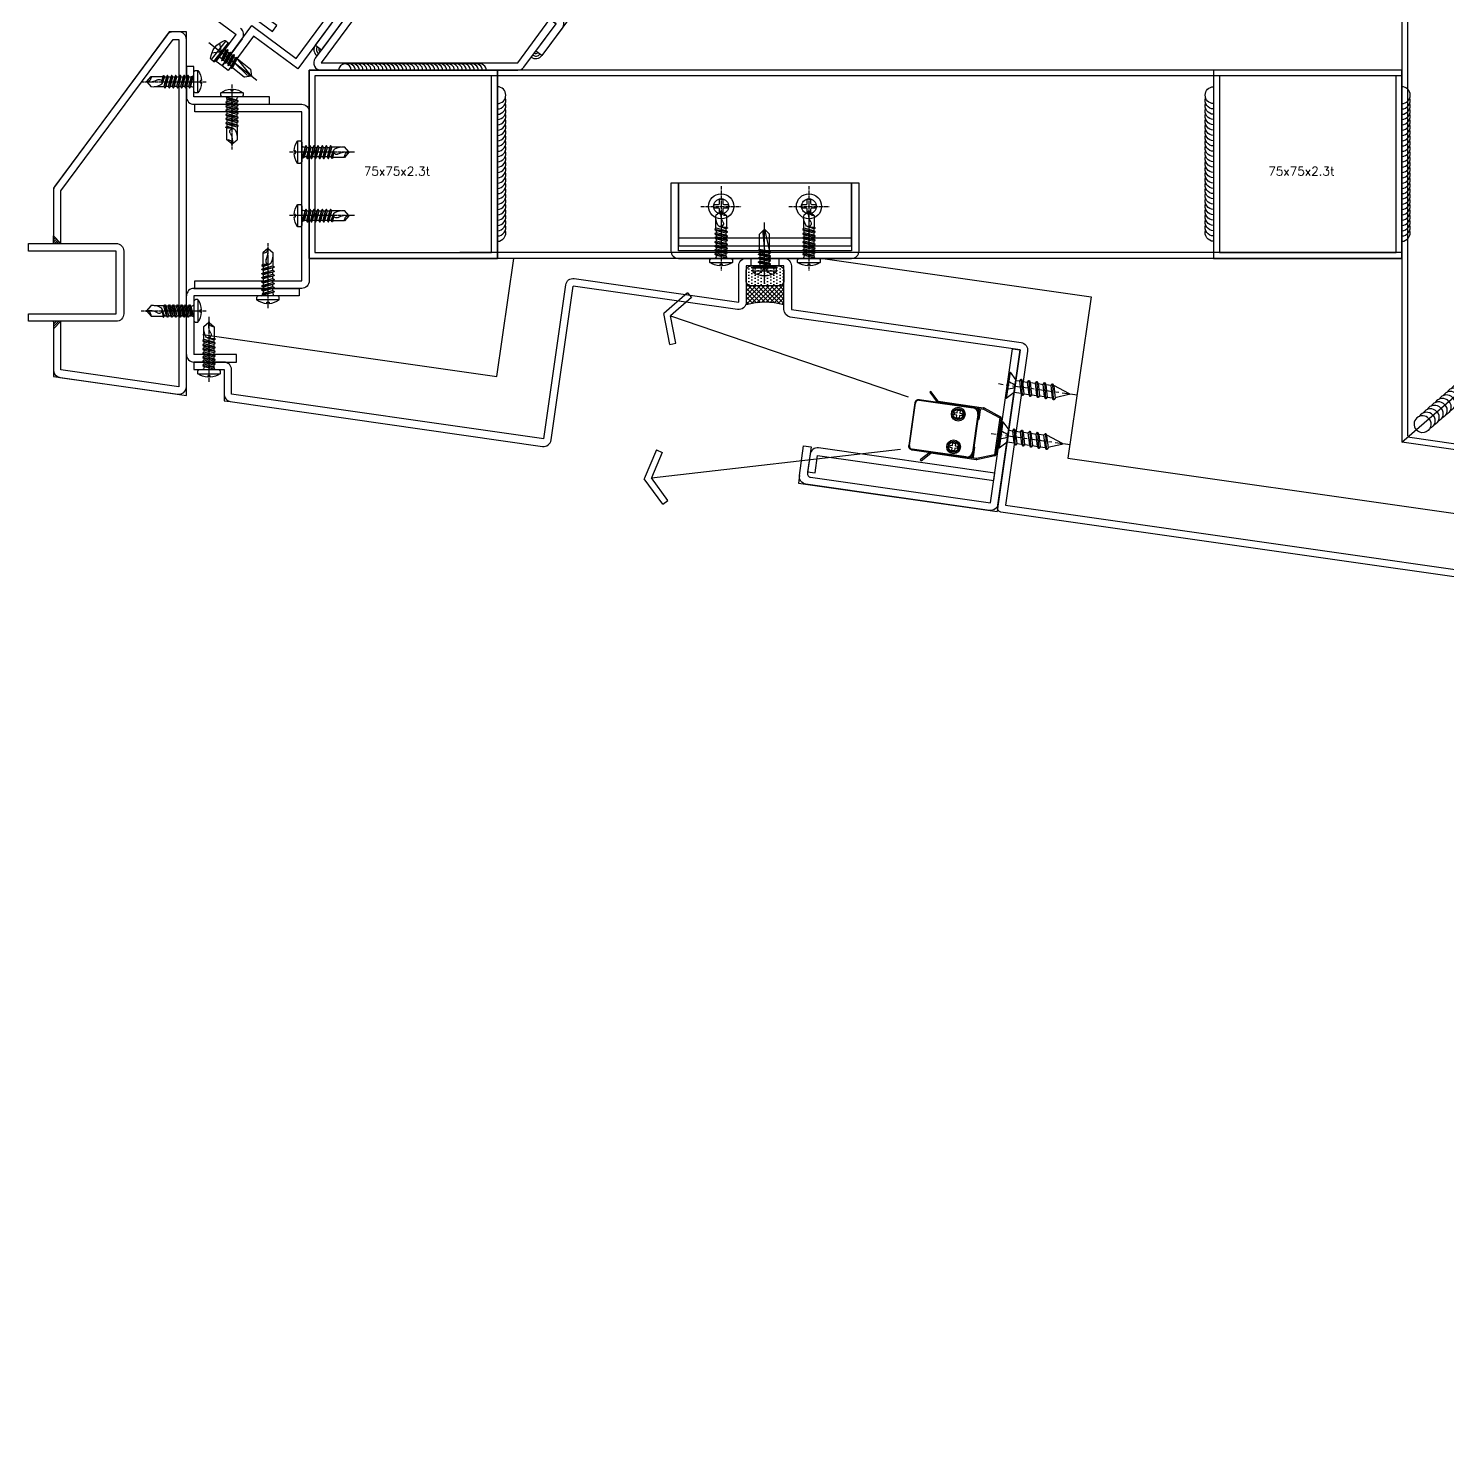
# Model space of a CAD drawing. Extents: x -3378 to 102197, y -3799 to 48702.
# Drawn here: x 55391 to 55957, y 32214 to 32779 of the extents above; entities that cross this region are included whole.
import ezdxf

# ---------------------------------------------------------------- set-up
doc = ezdxf.new("R2010")
doc.units = 0
doc.linetypes.add('CENTER', pattern=[2, 1.25, -0.25, 0.25, -0.25])
doc.linetypes.add('HIDDEN', pattern=[0.375, 0.25, -0.125])
for name, color, linetype in [('24WELD', 55, 'Continuous'), ('ARR', 6, 'Continuous'), ('BCM-draft', 252, 'Continuous'), ('BCM-EXT', 2, 'Continuous'), ('BCM-SIL', 8, 'Continuous'), ('CENTER', 4, 'CENTER'), ('CL', 14, 'CENTER'), ('GM_SECT_15', 15, 'Continuous'), ('LAYER3', 165, 'Continuous'), ('螺絲 固定五金 FASTENERS', 124, 'Continuous'), ('螺絲、螺栓', 4, 'Continuous'), ('視覺模型鋁擠型暫替', 4, 'Continuous'), ('視覺模型鋁擠型暫替-RefEdit0', 4, 'Continuous'), ('金屬面材 METAL PANEL', 2, 'Continuous'), ('鐵件 STEEL', 20, 'Continuous'), ('隱藏線 HIDDEN', 8, 'HIDDEN')]:
    doc.layers.add(name, color=color, linetype=linetype)
doc.layers.add('不顯示', color=254, linetype='Continuous', plot=False)
doc.styles.add('DIM', font='simplex.shx', dxfattribs={"bigfont": 'chineset.shx'})
pattern_1 = [(45, (-80779.971, -992207.95374), (-0.44194173824, 0.44194173824), [])]

# ---------------------------------------------------------------- blocks, each defined once
blk = doc.blocks.new('A$C19CB1797')
at = {"layer": 'BCM-SIL'}
for p, q in [((8.28, 24.29, 0), (8.28, 0, 0)), ((3.53, 19.39, 0), (13.03, 19.39, 0)), ((3.53, 18.16, 0), (13.03, 18.16, 0)), ((6.49, 17.06, 0), (5.88, 16.71, 0)), ((6.49, 17.06, 0), (10.07, 16.26, 0)), ((10.07, 17.06, 0), (10.07, 16.26, 0)), ((10.07, 17.06, 0), (10.07, 16.26, 0)), ((5.88, 16.71, 0), (10.68, 15.91, 0)), ((5.88, 16.71, 0), (5.88, 16.51, 0)), ((5.88, 16.51, 0), (10.68, 15.72, 0)), ((5.88, 16.51, 0), (6.49, 16.16, 0)), ((6.49, 15.47, 0), (5.88, 15.12, 0)), ((5.88, 15.12, 0), (10.68, 14.32, 0)), ((5.88, 15.12, 0), (5.88, 14.92, 0)), ((5.88, 14.92, 0), (10.68, 14.13, 0)), ((5.88, 14.92, 0), (6.49, 14.57, 0)), ((6.49, 13.88, 0), (5.88, 13.53, 0)), ((5.88, 13.53, 0), (10.68, 12.74, 0)), ((5.88, 13.53, 0), (5.88, 13.33, 0)), ((5.88, 13.33, 0), (10.68, 12.54, 0)), ((5.88, 13.33, 0), (6.49, 12.98, 0)), ((6.49, 12.3, 0), (5.88, 11.94, 0)), ((5.88, 11.94, 0), (10.68, 11.15, 0)), ((5.88, 11.94, 0), (5.88, 11.75, 0)), ((5.88, 11.75, 0), (10.68, 10.95, 0)), ((5.88, 11.75, 0), (6.28, 11.52, 0)), ((8.28, 2.66, 0), (6.28, 11.52, 0)), ((6.28, 11.52, 0), (6.28, 4.66, 0)), ((6.28, 11.52, 0), (10.28, 10.72, 0)), ((6.49, 16.16, 0), (10.07, 15.36, 0)), ((6.49, 16.16, 0), (6.49, 15.47, 0)), ((6.49, 15.47, 0), (10.07, 14.68, 0)), ((6.49, 14.57, 0), (10.07, 13.78, 0)), ((6.49, 14.57, 0), (6.49, 13.88, 0)), ((6.49, 13.88, 0), (10.07, 13.09, 0)), ((6.49, 12.98, 0), (10.07, 12.19, 0)), ((6.49, 12.98, 0), (6.49, 12.3, 0)), ((6.49, 12.3, 0), (10.07, 11.5, 0)), ((10.07, 16.26, 0), (10.68, 15.91, 0)), ((10.68, 15.72, 0), (10.07, 15.36, 0)), ((10.07, 15.36, 0), (10.07, 14.68, 0)), ((10.07, 14.68, 0), (10.68, 14.32, 0)), ((10.68, 14.13, 0), (10.07, 13.78, 0)), ((10.07, 13.78, 0), (10.07, 13.09, 0)), ((10.07, 13.09, 0), (10.68, 12.74, 0)), ((10.68, 12.54, 0), (10.07, 12.19, 0)), ((10.07, 12.19, 0), (10.07, 11.5, 0)), ((10.07, 11.5, 0), (10.68, 11.15, 0)), ((10.68, 15.91, 0), (10.68, 15.72, 0)), ((10.68, 14.32, 0), (10.68, 14.13, 0)), ((10.68, 12.74, 0), (10.68, 12.54, 0)), ((9.03, 4.16, 0), (8.28, 11.12, 0)), ((10.68, 10.95, 0), (10.28, 10.72, 0)), ((10.28, 10.72, 0), (10.28, 4.66, 0)), ((10.68, 11.15, 0), (10.68, 10.95, 0)), ((6.28, 4.66, 0), (8.28, 2.66, 0)), ((8.28, 2.66, 0), (10.28, 4.66, 0)), ((8.28, 2.66, 0), (9.03, 4.16, 0))]:
    blk.add_line(p, q, dxfattribs=at)
at = {"layer": 'BCM-SIL', "elevation": 0}
blk.add_lwpolyline([(12.8, 19.81, 0.297439), (3.75, 19.81, 0.253368), (3.53, 19.39), (3.53, 18.16, 0.414214), (4.03, 17.66), (12.53, 17.66, 0.414214), (13.03, 18.16), (13.03, 19.39, 0.253368)], format="xyb", close=True, dxfattribs=at)
at = {"layer": 'BCM-SIL', "ltscale": 0.1, "elevation": 0}
blk.add_lwpolyline([(5.78, 20.77), (7.8, 18.64, 0.205918), (8.28, 18.43, 0.205918), (8.75, 18.64), (10.78, 20.77)], format="xyb", dxfattribs=at)
at = {"layer": 'BCM-SIL'}
for centre, start, end in [((5.89, 17.06, 0), 0, 90), ((10.67, 17.06, 0), 90, 180)]:
    blk.add_arc(centre, 0.6, start, end, dxfattribs=at)
blk = doc.blocks.new('75x75x2.3t')
at = {"layer": 'GM_SECT_15'}
for points in [[(0, -75), (75, -75), (75, 0), (0, 0)], [(2.3, -72.7), (72.7, -72.7), (72.7, -2.3), (2.3, -2.3)]]:
    blk.add_lwpolyline(points, close=True, dxfattribs=at)
at = {"layer": '不顯示', "linetype": 'Continuous', "insert": (21.79, -38.48), "char_height": 3.5, "attachment_point": 1, "style": 'DIM'}
blk.add_mtext_dynamic_manual_height_columns('75x75x2.3t', width=3.4858, gutter_width=17.5, heights=[0], dxfattribs=at)
blk = doc.blocks.new('*u927')
at = {"layer": 'CENTER', "color": 0, "ltscale": 5}
blk.add_line((28.28, 0), (-3.62, 0), dxfattribs=at)
at = {"layer": '螺絲、螺栓', "color": 0, "linetype": 'ByBlock', "ltscale": 0.2}
for p, q in [((0.3, 5.3), (0.3, -5.3)), ((3.1, 2.5), (3.1, -2.5)), ((3.1, 2.39), (4.64, 2.39)), ((5.08, 3.15), (6.34, -3.15)), ((5.7, 2.39), (7.79, 2.39)), ((8.23, 3.15), (9.49, -3.15)), ((8.85, 2.39), (10.94, 2.39)), ((11.38, 3.15), (12.64, -3.15)), ((12, 2.39), (14.09, 2.39)), ((14.53, 3.15), (15.79, -3.15)), ((17.24, 2.39), (15.15, 2.39)), ((17.68, 3.15), (18.94, -3.15)), ((18.17, 2.61), (24.84, 0.24)), ((3.1, -2.39), (5.9, -2.39)), ((6.96, -2.39), (9.05, -2.39)), ((10.11, -2.39), (12.2, -2.39)), ((13.26, -2.39), (15.35, -2.39)), ((16.41, -2.39), (18.5, -2.39)), ((24.84, -0.23), (19.52, -2.25))]:
    blk.add_line(p, q, dxfattribs=at)
blk.add_lwpolyline([(3.1, -2.5), (0.3, -5.3), (0, -5.3), (0, 5.3), (0.3, 5.3), (3.1, 2.5)], dxfattribs=at)
blk.add_lwpolyline([(0, 1.61, -0.048054), (2.67, 0.68, -0.292428), (3.1, 0, -0.292428), (2.67, -0.68, -0.048054), (0, -1.61, -0.048054)], format="xyb", dxfattribs=at)
for points in [[(6.34, -3.15), (5.9, -2.39), (4.64, 2.39), (5.08, 3.15), (5.27, 3.15), (5.7, 2.39), (6.96, -2.39), (6.53, -3.15)], [(9.49, -3.15), (9.05, -2.39), (7.79, 2.39), (8.23, 3.15), (8.42, 3.15), (8.85, 2.39), (10.11, -2.39), (9.68, -3.15)], [(12.64, -3.15), (12.2, -2.39), (10.94, 2.39), (11.38, 3.15), (11.57, 3.15), (12, 2.39), (13.26, -2.39), (12.83, -3.15)], [(15.79, -3.15), (15.35, -2.39), (14.09, 2.39), (14.53, 3.15), (14.72, 3.15), (15.15, 2.39), (16.41, -2.39), (15.98, -3.15)], [(18.94, -3.15), (18.5, -2.39), (17.24, 2.39), (17.68, 3.15), (17.87, 3.15), (18.3, 2.39), (19.56, -2.39), (19.13, -3.15)]]:
    blk.add_lwpolyline(points, close=True, dxfattribs=at)
blk.add_arc((24.75, 0), 0.252, 292.1627, 69.4623, dxfattribs=at)
blk = doc.blocks.new('*U929')
blk.add_blockref('*u927', (0, 0))
blk = doc.blocks.new('燈座')
for p, q in [((-78.77, 14.27), (-79.2, 11.3)), ((-79.16, 11.3), (0, 0)), ((0.42, 2.97, 0), (0, 0))]:
    blk.add_line(p, q)
at = {"layer": '金屬面材 METAL PANEL', "linetype": 'Continuous'}
for points in [[(9.18, 64.35), (0.42, 2.97, -0.414214), (-2.97, 0.42), (-76.23, 10.88, -0.414214), (-78.77, 14.27), (-77.08, 26.15), (-74.11, 25.73), (-75.59, 15.33, 0.414214), (-74.32, 13.64), (-2.55, 3.39), (6.21, 64.77)], [(-72.55, 15.4), (-71.56, 22.33), (-1.27, 12.3), (-0.85, 15.27), (-71.14, 25.3, 0.414214), (-74.53, 22.76), (-75.52, 15.83)]]:
    blk.add_lwpolyline(points, format="xyb", close=True, dxfattribs=at)
at = {"layer": '螺絲 固定五金 FASTENERS', "rotation": 351.8790730473864}
for p in [(4.14, 50.28, 0), (1.32, 30.48, 0)]:
    blk.add_blockref('*U929', p, dxfattribs=at)
blk = doc.blocks.new('*U35')
blk.add_lwpolyline([(1.22, 0.68), (2.48, 0.68, -0.398336), (3.02, 0.16, -0.027263), (3.02, -0.16, -0.398336), (2.48, -0.68), (1.22, -0.68, 0.414214), (0.68, -1.22), (0.68, -2.48, -0.398336), (0.16, -3.02, -0.027263), (-0.16, -3.02, -0.398336), (-0.68, -2.48), (-0.68, -1.22, 0.414214), (-1.22, -0.68), (-2.48, -0.68, -0.398336), (-3.02, -0.16, -0.027263), (-3.02, 0.16, -0.398336), (-2.48, 0.68), (-1.22, 0.68, 0.414214), (-0.68, 1.22), (-0.68, 2.48, -0.398336), (-0.16, 3.02, -0.027263), (0.16, 3.02, -0.398336), (0.68, 2.48), (0.68, 1.22, 0.414214)], format="xyb", close=True)
blk.add_circle((0, 0), 5)
at = {"layer": 'CL'}
for p, q in [((0, 8.04), (0, -8.04)), ((-8.04, 0), (8.04, 0))]:
    blk.add_line(p, q, dxfattribs=at)
blk = doc.blocks.new('圓孔6mm')
at = {"layer": '視覺模型鋁擠型暫替', "color": 6, "linetype": 'Continuous'}
blk.add_circle((0, 0), 3, dxfattribs=at)
at = {"layer": 'BCM-draft'}
blk.add_blockref('*U35', (0, 0), dxfattribs=at)
blk = doc.blocks.new('A$C20AE7E0D')
at = {"layer": 'ARR', "color": 0, "linetype": 'CENTER', "ltscale": 0.87}
blk.add_line((21, 0), (-5.1, 0), dxfattribs=at)
at = {"layer": 'ARR', "color": 0, "linetype": 'ByBlock', "ltscale": 0.3}
for p, q in [((-1.61, -4.5), (-1.61, 4.5)), ((0.5, 2.24), (1.14, 1.9)), ((0.72, 2.13), (1.65, -2.5)), ((1.89, 1.9), (1.14, 1.9)), ((2.24, 2.5), (3.24, -2.5)), ((3.48, 1.9), (2.73, 1.9)), ((3.83, 2.5), (4.83, -2.5)), ((5.07, 1.9), (4.32, 1.9)), ((5.42, 2.5), (6.42, -2.5)), ((6.81, 1.9), (5.91, 1.9)), ((7.16, 2.5), (8.16, -2.5)), ((8.4, 1.9), (7.65, 1.9)), ((8.75, 2.5), (9.75, -2.5)), ((10.14, 1.9), (9.24, 1.9)), ((10.49, 2.5), (11.49, -2.5)), ((11.73, 1.9), (10.98, 1.9)), ((12.08, 2.5), (12.7, -0.6)), ((17.12, 2.1), (12.46, 2.1)), ((18.83, 0.06), (17.12, 2.1)), ((18.83, 0.06), (18.95, 0.06)), ((19, -0.01), (19, 0.01)), ((2.14, -1.9), (2.89, -1.9)), ((3.73, -1.9), (4.48, -1.9)), ((5.32, -1.9), (6.07, -1.9)), ((6.91, -1.9), (7.81, -1.9)), ((8.65, -1.9), (9.4, -1.9)), ((10.24, -1.9), (11.14, -1.9)), ((11.87, -2.1), (15.91, -2.1)), ((18.83, -0.06), (17.12, -2.1)), ((18.83, -0.06), (18.95, -0.06))]:
    blk.add_line(p, q, dxfattribs=at)
blk.add_lwpolyline([(-2.98, -0.5, 0.134476), (-1.61, -4.5), (-0.58, -4.5, 0.198912), (-0.44, -4.44), (-0.06, -4.06, 0.198912), (0, -3.92), (0, 3.92, 0.198912), (-0.06, 4.06), (-0.44, 4.44, 0.198912), (-0.58, 4.5), (-1.61, 4.5, 0.134562), (-2.98, 0.5), (-2.48, 0.5), (-2.48, -0.5), (-2.98, -0.5)], format="xyb", dxfattribs=at)
blk.add_lwpolyline([(1.14, 1.9), (2.14, -1.9), (1.8, -2.5), (1.65, -2.5), (1.3, -1.9), (0.3, 1.9), (0.5, 2.24)], dxfattribs=at)
for points in [[(3.24, -2.5), (2.89, -1.9), (1.89, 1.9), (2.24, 2.5), (2.39, 2.5), (2.73, 1.9), (3.73, -1.9), (3.39, -2.5)], [(4.83, -2.5), (4.48, -1.9), (3.48, 1.9), (3.83, 2.5), (3.98, 2.5), (4.32, 1.9), (5.32, -1.9), (4.98, -2.5)], [(6.42, -2.5), (6.07, -1.9), (5.07, 1.9), (5.42, 2.5), (5.57, 2.5), (5.91, 1.9), (6.91, -1.9), (6.57, -2.5)], [(8.16, -2.5), (7.81, -1.9), (6.81, 1.9), (7.16, 2.5), (7.31, 2.5), (7.65, 1.9), (8.65, -1.9), (8.31, -2.5)], [(9.75, -2.5), (9.4, -1.9), (8.4, 1.9), (8.75, 2.5), (8.9, 2.5), (9.24, 1.9), (10.24, -1.9), (9.9, -2.5)], [(11.49, -2.5), (11.14, -1.9), (10.14, 1.9), (10.49, 2.5), (10.64, 2.5), (10.98, 1.9), (11.98, -1.9), (11.64, -2.5)], [(12.08, 2.5), (11.73, 1.9), (12.7, -0.6), (12.46, 2.1), (12.23, 2.5)]]:
    blk.add_lwpolyline(points, close=True, dxfattribs=at)
for centre, radius, start, end in [((0.67, 3.07), 0.874, 220.3388, 257.7802), ((13.86, -0.29), 1.2, 56.152, 236.152), ((17.85, 6.88), 7.01, 241.6458, 278.008), ((18.9, 1.75), 1.82, 168.8617, 267.6865), ((18.95, 0.01), 0.05, 0, 90), ((1.17, -3.34), 1.44, 84.7312, 144.22), ((16.52, 4.88), 7.01, 241.6458, 274.9541), ((18.95, -0.01), 0.05, 270, 0)]:
    blk.add_arc(centre, radius, start, end, dxfattribs=at)
blk = doc.blocks.new('*U77')
at = {"color": 0, "linetype": 'ByBlock'}
blk.add_blockref('A$C20AE7E0D', (0, 0), dxfattribs=at)
blk = doc.blocks.new('4t托架')
at = {"layer": '視覺模型鋁擠型暫替', "color": 6, "linetype": 'Continuous'}
blk.add_line((-0.7, -22), (-69.7, -22), dxfattribs=at)
at = {"layer": '視覺模型鋁擠型暫替', "color": 6, "linetype": 'Continuous', "elevation": 0}
blk.add_lwpolyline([(-69.7, -25), (-0.7, -25), (-0.7, 0), (-69.7, 0)], close=True, dxfattribs=at)
at = {"layer": '金屬面材 METAL PANEL', "linetype": 'Continuous', "elevation": 0}
blk.add_lwpolyline([(-69.7, 0), (-72.7, 0), (-72.7, -27, 0.414214), (-69.7, -30), (-0.7, -30, 0.414214), (2.3, -27), (2.3, 0), (-0.7, 0), (-0.7, -27), (-69.7, -27)], format="xyb", close=True, dxfattribs=at)
at = {"layer": '螺絲 固定五金 FASTENERS', "xscale": -1, "rotation": 270}
for p in [(-52.7, -30), (-17.7, -30)]:
    blk.add_blockref('*U77', p, dxfattribs=at)
at = {"layer": '視覺模型鋁擠型暫替', "linetype": 'Continuous'}
for p in [(-52.7, -9.26), (-17.7, -9.26)]:
    blk.add_blockref('圓孔6mm', p, dxfattribs=at)
blk = doc.blocks.new('雨遮外緣鋁擠型')
at = {"layer": '視覺模型鋁擠型暫替', "linetype": 'Continuous'}
h = blk.add_hatch(dxfattribs=at)
h.set_pattern_fill('ANSI31', color=1, scale=5)
h.set_pattern_definition(pattern_1)
h.paths.add_polyline_path([(0, 53), (3, 53), (0, 56)])
h = blk.add_hatch(dxfattribs=at)
h.set_pattern_fill('ANSI31', color=1, scale=5)
h.set_pattern_definition(pattern_1)
h.paths.add_polyline_path([(0, 19), (3, 22), (0, 22)])
at = {"layer": '視覺模型鋁擠型暫替', "color": 1, "linetype": 'Continuous'}
for points in [[(3, 53), (0, 53), (0, 56), (3, 53)], [(3, 22), (0, 22), (0, 19), (3, 22)]]:
    blk.add_lwpolyline(points, dxfattribs=at)
at = {"layer": '金屬面材 METAL PANEL'}
for points in [[(3, 2.62), (3, 22), (0, 19), (0, 19), (0, 19), (0, 2.62, 0.373287), (2.58, -0.35), (49.58, -7.05, 0.456368), (53, -4.09), (53, 134.36, 0.414214), (50, 137.36), (47.7, 137.36, 0.23764), (45.29, 136.15), (0.59, 75.8, 0.160751), (0, 74.01), (0, 56), (0, 56), (0, 56), (3, 53), (3, 74.01), (47.7, 134.36), (50, 134.36), (50, -4.1)], [(-10, 53), (25, 53, -0.414214), (28, 50), (28, 25, -0.414214), (25, 22), (-10, 22), (-10, 25), (25, 25), (25, 50), (-10, 50)]]:
    blk.add_lwpolyline(points, format="xyb", close=True, dxfattribs=at)
at = {"layer": '隱藏線 HIDDEN', "linetype": 'Continuous'}
blk.add_lwpolyline([(0, 22), (0, 0.02), (53, -7.56), (53, 137.36), (46.19, 137.36), (0, 75), (0, 53)], dxfattribs=at)
blk = doc.blocks.new('梯形固定件')
at = {"layer": '視覺模型鋁擠型暫替', "linetype": 'Continuous'}
for p, q in [((44.13, 59.58), (46.54, 57.8)), ((3.64, 9.96), (6.05, 8.17))]:
    blk.add_line(p, q, dxfattribs=at)
at = {"layer": '視覺模型鋁擠型暫替', "color": 7, "linetype": 'Continuous'}
for centre, radius, start, end in [((6.05, 8.17), 3, 143.4284, 233.473), ((6.05, 8.17), 2, 143.4284, 233.4731), ((6.05, 8.17), 1, 143.4284, 233.4735), ((91.52, 7.63), 3, 233.4654, 323.51), ((91.52, 7.63), 2, 233.4653, 323.51), ((91.52, 7.63), 1, 233.465, 323.51)]:
    blk.add_arc(centre, radius, start, end, dxfattribs=at)
at = {"layer": '視覺模型鋁擠型暫替', "linetype": 'Continuous'}
for radius, start in [(1, 53.472), (3, 53.4725)]:
    blk.add_arc((6.05, 8.17), radius, start, 53.4729, dxfattribs=at)
at = {"layer": '金屬面材 METAL PANEL', "linetype": 'Continuous'}
for points in [[(3.64, 9.96), (41.72, 61.37, -0.414214), (45.92, 61.99), (101.36, 20.92, -0.414231), (101.99, 16.72), (93.93, 5.85), (91.52, 7.63), (99.58, 18.51), (44.13, 59.58), (6.05, 8.18)], [(44.13, 59.58), (3.54, 4.79, 0.61597), (5.96, 0), (84.35, 0, 0.237647), (86.76, 1.21), (99.58, 18.51)]]:
    blk.add_lwpolyline(points, format="xyb", dxfattribs=at)
blk.add_lwpolyline([(46.54, 57.79), (5.96, 3), (84.35, 3), (97.16, 20.3), (99.58, 18.51)], dxfattribs=at)
blk = doc.blocks.new('箭頭2')
at = {"layer": 'LAYER3', "ltscale": 10}
for p, q in [((-21.7, -12.5), (0, 0)), ((21.7, -12.5), (0, 0)), ((-19.2, -16.8), (0, -5.8)), ((19.2, -16.8), (0, -5.8)), ((0, -5.8), (0, -205.8)), ((-21.7, -12.5), (-19.2, -16.8)), ((21.7, -12.5), (19.2, -16.8))]:
    blk.add_line(p, q, dxfattribs=at)
blk = doc.blocks.new('L1燈具')
at = {"color": 133, "linetype": 'Continuous'}
for p, q in [((-26.94, 17.91), (-27.33, 17.61)), ((-27.33, 17.61), (-24.4, 13.7)), ((-24, 14), (-26.94, 17.91)), ((-24, 14), (-5.92, 11.42)), ((-9.83, 11.47), (-5.99, 10.93)), ((-5.76, 11.36), (0.79, 7.86)), ((-8.34, 6.76), (-7.85, 6.69)), ((-7.78, 10.68), (-8.05, 8.75)), ((-7.29, 10.61), (-7.85, 6.69)), ((-5.99, 10.93), (0.56, 7.42)), ((0.56, 7.42), (-1.54, -7.28)), ((1.05, 7.35), (-1.05, -7.35)), ((-9.97, -8.15), (-9.41, -4.23)), ((-9.9, -4.16), (-9.41, -4.23)), ((-27.26, -6.33), (-31.17, -9.26)), ((-30.87, -9.66), (-31.17, -9.26)), ((-30.87, -9.66), (-26.96, -6.72)), ((-8.88, -9.3), (-26.96, -6.72)), ((-8.81, -8.81), (-12.64, -8.27)), ((-10.46, -8.08), (-10.18, -6.15)), ((-1.54, -7.28), (-8.81, -8.81)), ((-1.44, -7.77), (-8.71, -9.3))]:
    blk.add_line(p, q, dxfattribs=at)
at = {"color": 53}
for p, q in [((-33.28, 13.37), (-35.71, -3.65)), ((-10.1, 11.58), (-31.58, 14.64)), ((-10.13, -6.29), (-7.98, 8.75)), ((-34.43, -5.35), (-12.96, -8.41))]:
    blk.add_line(p, q, dxfattribs=at)
at = {"color": 165}
for p, q in [((-35.67, -3.63), (-33.25, 13.34)), ((-35.48, -3.66), (-33.06, 13.31)), ((-33.28, 13.37), (-33.22, 13.62)), ((-33.28, 13.37), (-33.28, 13.37)), ((-33.25, 13.34), (-33.28, 13.37)), ((-33.06, 13.31), (-33.25, 13.34)), ((-33.22, 13.62), (-33.1, 13.9)), ((-33.1, 13.9), (-32.92, 14.15)), ((-31.59, 14.41), (-31.56, 14.61)), ((-31.59, 14.41), (-10.16, 11.36)), ((-31.56, 14.61), (-31.58, 14.64)), ((-31.58, 14.64), (-31.58, 14.64)), ((-31.56, 14.61), (-10.14, 11.55)), ((-10.16, 11.36), (-10.14, 11.55)), ((-10.14, 11.55), (-10.1, 11.58)), ((-10.1, 11.58), (-10.1, 11.58)), ((-17.58, 8.59), (-17.44, 9.58)), ((-16.59, 8.45), (-17.58, 8.59)), ((-17.44, 9.58), (-16.45, 9.44)), ((-16.73, 7.46), (-16.59, 8.45)), ((-15.74, 7.32), (-16.73, 7.46)), ((-16.45, 9.44), (-16.31, 10.43)), ((-16.31, 10.43), (-15.32, 10.29)), ((-15.6, 8.31), (-15.74, 7.32)), ((-14.61, 8.17), (-15.6, 8.31)), ((-15.32, 10.29), (-15.46, 9.3)), ((-15.46, 9.3), (-14.47, 9.16)), ((-14.47, 9.16), (-14.61, 8.17)), ((-8.21, 8.75), (-10.35, -6.23)), ((-8.01, 8.73), (-10.15, -6.26)), ((-10.1, -6.1), (-8.01, 8.55)), ((-8.21, 8.75), (-8.01, 8.73)), ((-8.01, 8.73), (-7.98, 8.75)), ((-7.98, 8.75), (-7.98, 8.75)), ((-35.72, -3.9), (-35.71, -3.65)), ((-35.68, -4.21), (-35.72, -3.9)), ((-35.67, -3.63), (-35.71, -3.65)), ((-35.71, -3.65), (-35.71, -3.65)), ((-35.58, -4.5), (-35.68, -4.21)), ((-35.48, -3.66), (-35.67, -3.63)), ((-34.4, -5.32), (-34.43, -5.35)), ((-34.43, -5.35), (-34.43, -5.35)), ((-34.37, -5.13), (-34.4, -5.32)), ((-12.98, -8.38), (-34.4, -5.32)), ((-12.95, -8.18), (-34.37, -5.13)), ((-19.44, -4.45), (-19.3, -3.46)), ((-18.45, -4.59), (-19.44, -4.45)), ((-19.3, -3.46), (-18.31, -3.6)), ((-18.59, -5.58), (-18.45, -4.59)), ((-17.6, -5.72), (-18.59, -5.58)), ((-18.31, -3.6), (-18.17, -2.61)), ((-18.17, -2.61), (-17.18, -2.75)), ((-17.46, -4.73), (-17.6, -5.72)), ((-16.47, -4.87), (-17.46, -4.73)), ((-17.18, -2.75), (-17.32, -3.74)), ((-17.32, -3.74), (-16.33, -3.88)), ((-16.33, -3.88), (-16.47, -4.87)), ((-12.95, -8.18), (-12.98, -8.38)), ((-12.98, -8.38), (-12.96, -8.41)), ((-12.96, -8.41), (-12.96, -8.41)), ((-10.35, -6.23), (-10.15, -6.26)), ((-10.15, -6.26), (-10.13, -6.29)), ((-10.13, -6.29), (-10.13, -6.29))]:
    blk.add_line(p, q, dxfattribs=at)
at = {"color": 165, "linetype": 'Continuous'}
for p, q in [((-24, 14), (-24.4, 13.7)), ((-24, 14), (-24.25, 13.57)), ((-24, 14), (-24.07, 13.54)), ((-5.92, 11.42), (-5.99, 10.93)), ((-5.76, 11.36), (-5.99, 10.93)), ((-8.29, 8.76), (-8.09, 8.73)), ((-8.09, 8.73), (-8.06, 8.75)), ((-8.06, 8.72), (-7.57, 8.65)), ((-7.73, 11.17), (-7.88, 11.06)), ((-7.29, 10.61), (-7.78, 10.68)), ((0.79, 7.86), (0.56, 7.42)), ((1.05, 7.35), (0.56, 7.42)), ((-26.96, -6.72), (-27.26, -6.33)), ((-26.96, -6.72), (-27.08, -6.24)), ((-26.96, -6.72), (-26.89, -6.26)), ((-10.55, -8.56), (-10.66, -8.41)), ((-9.97, -8.15), (-10.46, -8.08)), ((-10.4, -6.09), (-10.21, -6.12)), ((-10.21, -6.12), (-10.19, -6.15)), ((-10.18, -6.12), (-9.69, -6.19)), ((-8.88, -9.3), (-8.81, -8.81)), ((-8.71, -9.3), (-8.81, -8.81)), ((-1.44, -7.77), (-1.54, -7.28)), ((-1.05, -7.35), (-1.54, -7.28))]:
    blk.add_line(p, q, dxfattribs=at)
at = {"color": 165}
for points in [[(-32.92, 14.15), (-32.69, 14.36), (-32.43, 14.52), (-32.13, 14.62), (-31.83, 14.66), (-31.58, 14.64)], [(-10.1, 11.58), (-9.67, 11.47), (-9.21, 11.27), (-8.8, 10.97), (-8.46, 10.6), (-8.2, 10.17), (-8.03, 9.69), (-7.96, 9.2), (-7.98, 8.75)], [(-34.43, -5.35), (-34.68, -5.29), (-34.96, -5.17), (-35.21, -4.99), (-35.42, -4.76), (-35.58, -4.5)], [(-10.13, -6.29), (-10.23, -6.73), (-10.44, -7.19), (-10.73, -7.6), (-11.11, -7.94), (-11.54, -8.2), (-12.01, -8.37), (-12.51, -8.44), (-12.96, -8.41)]]:
    blk.add_lwpolyline(points, dxfattribs=at)
for centre, radius in [((-16.02, 8.87), 2.75), ((-16.02, 8.87), 2.22), ((-16.02, 8.87), 2.02), ((-17.88, -4.16), 2.75), ((-17.88, -4.16), 2.22), ((-17.88, -4.16), 2.02)]:
    blk.add_circle(centre, radius, dxfattribs=at)
at = {"color": 53}
for centre, radius, start, end in [((-31.79, 13.16), 1.5, 161.4104, 171.8638), ((-31.79, 13.16), 1.5, 154.4888, 160.6308), ((-31.8, 13.16), 1.5, 160.6339, 161.4066), ((-31.79, 13.16), 1.5, 149.8758, 154.4914), ((-31.8, 13.16), 1.5, 149.377, 149.8746), ((-31.79, 13.16), 1.5, 142.1037, 149.3733), ((-31.79, 13.16), 1.5, 138.3486, 142.1061), ((-31.79, 13.16), 1.5, 126.8408, 138.124), ((-31.8, 13.16), 1.49, 138.1289, 138.347), ((-31.79, 13.16), 1.5, 124.8888, 126.8362), ((-31.79, 13.16), 1.5, 115.3042, 124.8946), ((-31.79, 13.16), 1.5, 98.9944, 115.3019), ((-31.79, 13.16), 1.5, 92.2511, 99.0004), ((-31.79, 13.15), 1.5, 81.8917, 92.2467), ((-10.46, 9.1), 2.5, 351.8768, 81.8806), ((-34.22, -3.86), 1.5, 171.8917, 182.2467), ((-34.23, -3.86), 1.5, 182.2507, 183.1237), ((-34.22, -3.86), 1.5, 183.1268, 188.9969), ((-34.22, -3.86), 1.5, 188.9944, 193.7783), ((-34.22, -3.86), 1.5, 193.7795, 194.3812), ((-34.22, -3.86), 1.5, 194.3847, 201.086), ((-34.22, -3.86), 1.5, 201.0832, 205.3019), ((-34.23, -3.87), 1.49, 205.3038, 205.6292), ((-34.22, -3.86), 1.5, 205.6342, 214.8892), ((-34.22, -3.87), 1.5, 214.8888, 216.8362), ((-34.22, -3.86), 1.5, 216.8355, 232.1061), ((-34.22, -3.86), 1.5, 232.0994, 244.4914), ((-34.22, -3.87), 1.5, 244.4852, 251.4062), ((-34.22, -3.86), 1.5, 251.4104, 261.8638), ((-12.6, -5.94), 2.5, 261.8768, 351.8806)]:
    blk.add_arc(centre, radius, start, end, dxfattribs=at)
at = {"color": 165}
for centre, radius, start, end in [((-31.77, 13.13), 1.5, 81.8746, 171.8793), ((-31.77, 13.13), 1.3, 81.8756, 171.8825), ((-10.49, 9.08), 2.3, 351.8756, 81.8825), ((-10.49, 9.08), 2.5, 351.8768, 81.8806), ((-10.58, 8.92), 2.6, 351.8791, 352.9984), ((-34.19, -3.84), 1.5, 171.8746, 261.8793), ((-34.19, -3.84), 1.3, 171.8756, 261.8825), ((-12.63, -5.91), 2.5, 261.8768, 351.8806), ((-12.63, -5.91), 2.3, 261.8756, 351.8825), ((-12.67, -5.73), 2.6, 350.7598, 351.8791)]:
    blk.add_arc(centre, radius, start, end, dxfattribs=at)
at = {"color": 133, "linetype": 'Continuous'}
for centre, radius, start, end in [((-24, 14), 0.495, 216.8791, 239.3791), ((-5.99, 10.93), 0.495, 61.8791, 81.8791), ((-8.27, 10.75), 0.495, 351.8791, 81.8791), ((-8.27, 10.75), 0.99, 351.8791, 22.3868), ((0.56, 7.42), 0.495, 351.8791, 61.8791), ((-26.96, -6.72), 0.495, 101.9693, 126.8791), ((-10.95, -8.01), 0.495, 261.8791, 351.8791), ((-10.95, -8.01), 0.99, 321.3713, 351.8791), ((-8.81, -8.81), 0.495, 261.8791, 281.8791), ((-1.54, -7.28), 0.495, 281.8791, 351.8791)]:
    blk.add_arc(centre, radius, start, end, dxfattribs=at)
at = {"color": 165, "linetype": 'Continuous'}
for centre, start, end in [((-10.63, 8.92), 351.8791, 352.9984), ((-12.7, -5.59), 350.7598, 351.8791)]:
    blk.add_arc(centre, 2.58, start, end, dxfattribs=at)
at = {"layer": 'LAYER3'}
for p, xscale, yscale, zscale, rotation in [((-133.46, 48.95), -0.5, 0.5, 0.5, 71.16989544259621), ((-141.27, -16.89), 0.4999999999999999, 0.4999999999999999, 0.4999999999999999, 96.57220988305077)]:
    blk.add_blockref('箭頭2', p, dxfattribs=dict(at, xscale=xscale, yscale=yscale, zscale=zscale, rotation=rotation))
blk = doc.blocks.new('123')
at = {"layer": '金屬面材 METAL PANEL', "linetype": 'Continuous'}
for p, q in [((-48.96, -38.34), (-48.96, -14.95)), ((-45.96, -11.95), (-3.96, -11.95)), ((-3.96, -14.95), (-45.96, -14.95)), ((-45.96, -14.95), (-45.96, -38.34)), ((-3.96, -11.95), (-3.96, -14.95)), ((-28.96, -38.34), (-45.96, -38.34)), ((-28.96, -41.34), (-28.96, -38.34)), ((-45.96, -41.34), (-28.96, -41.34))]:
    blk.add_line(p, q, dxfattribs=at)
blk.add_lwpolyline([(-48.96, 76.42), (-48.96, 64.42, 0.414214), (-45.96, 61.42), (-15.78, 61.42), (-15.78, 64.42), (-45.96, 64.42), (-45.96, 76.42), (-48.96, 76.42)], format="xyb", dxfattribs=at)
blk.add_lwpolyline([(-45.67, 61.42), (-3, 61.42, -0.414214), (0, 58.42), (0, -8.95, -0.414214), (-3, -11.95), (-45.67, -11.95), (-45.67, -8.95), (-3, -8.95), (-3, 58.42), (-45.67, 58.42)], format="xyb", close=True, dxfattribs=at)
for centre, start, end in [((-45.96, -14.95), 90, 180), ((-45.96, -38.34), 180, 270)]:
    blk.add_arc(centre, 3, start, end, dxfattribs=at)
at = {"layer": '螺絲 固定五金 FASTENERS', "xscale": -1}
blk.add_blockref('*U77', (-45.96, 70.42), dxfattribs=at)
at = {"layer": '螺絲 固定五金 FASTENERS'}
for p, xscale, rotation in [((-30.78, 64.42), -1.000000000000001, 90), ((-3, 42.35), -1, 180), ((-3, 17.03), -1, 180), ((-39.96, -44.34), -1, 270)]:
    blk.add_blockref('*U77', p, dxfattribs=dict(at, xscale=xscale, rotation=rotation))
for p, rotation in [((-16.46, -14.95), 90), ((-45.96, -20.95), 180)]:
    blk.add_blockref('*U77', p, dxfattribs=dict(at, rotation=rotation))
blk = doc.blocks.new('*U566')
for centre, end in [((-68.96, 2.24), 286.35291), ((-66.47, 2.15), 286.35291), ((-63.97, 2.07), 286.35291), ((-61.47, 1.99), 286.35291), ((-58.97, 1.91), 286.35291), ((-56.47, 1.83), 286.35291), ((-53.97, 1.75), 286.35291), ((-51.47, 1.67), 286.35291), ((-48.97, 1.59), 286.35291), ((-46.48, 1.51), 286.35291), ((-43.98, 1.43), 286.35291), ((-41.48, 1.34), 286.35291), ((-38.98, 1.26), 286.35291), ((-36.48, 1.18), 286.35291), ((-33.98, 1.1), 286.35291), ((-31.48, 1.02), 286.35291), ((-28.98, 0.94), 286.35291), ((-26.49, 0.86), 286.35291), ((-23.99, 0.78), 286.35291), ((-21.49, 0.7), 286.35291), ((-18.99, 0.62), 286.35291), ((-16.49, 0.53), 286.35291), ((-13.99, 0.45), 286.35291), ((-11.49, 0.37), 286.35291), ((-9, 0.29), 286.35291), ((-6.5, 0.21), 286.35291), ((-4, 0.13), 358.14306)]:
    blk.add_arc(centre, 4, 178.14306, end)
blk = doc.blocks.new('*U553')
for centre, end in [((-68.96, 2.24), 286.35291), ((-66.47, 2.15), 286.35291), ((-63.97, 2.07), 286.35291), ((-61.47, 1.99), 286.35291), ((-58.97, 1.91), 286.35291), ((-56.47, 1.83), 286.35291), ((-53.97, 1.75), 286.35291), ((-51.47, 1.67), 286.35291), ((-48.97, 1.59), 286.35291), ((-46.48, 1.51), 286.35291), ((-43.98, 1.43), 286.35291), ((-41.48, 1.34), 286.35291), ((-38.98, 1.26), 286.35291), ((-36.48, 1.18), 286.35291), ((-33.98, 1.1), 286.35291), ((-31.48, 1.02), 286.35291), ((-28.98, 0.94), 286.35291), ((-26.49, 0.86), 286.35291), ((-23.99, 0.78), 286.35291), ((-21.49, 0.7), 286.35291), ((-18.99, 0.62), 286.35291), ((-16.49, 0.53), 286.35291), ((-13.99, 0.45), 286.35291), ((-11.49, 0.37), 286.35291), ((-9, 0.29), 286.35291), ((-6.5, 0.21), 286.35291), ((-4, 0.13), 358.14306)]:
    blk.add_arc(centre, 4, 178.14306, end)
blk = doc.blocks.new('*U554')
for centre, end in [((-0.29, -9), 16.35291), ((-0.21, -6.5), 16.35291), ((-0.13, -4), 88.14306), ((-0.62, -18.99), 16.35291), ((-0.53, -16.49), 16.35291), ((-0.45, -13.99), 16.35291), ((-0.37, -11.49), 16.35291), ((-0.86, -26.49), 16.35291), ((-0.78, -23.99), 16.35291), ((-0.7, -21.49), 16.35291), ((-1.18, -36.48), 16.35291), ((-1.1, -33.98), 16.35291), ((-1.02, -31.48), 16.35291), ((-0.94, -28.98), 16.35291), ((-1.43, -43.98), 16.35291), ((-1.34, -41.48), 16.35291), ((-1.26, -38.98), 16.35291), ((-1.75, -53.97), 16.35291), ((-1.67, -51.47), 16.35291), ((-1.59, -48.97), 16.35291), ((-1.51, -46.48), 16.35291), ((-1.99, -61.47), 16.35291), ((-1.91, -58.97), 16.35291), ((-1.83, -56.47), 16.35291), ((-2.32, -71.46), 16.35291), ((-2.24, -68.96), 16.35291), ((-2.15, -66.47), 16.35291), ((-2.07, -63.97), 16.35291), ((-2.64, -81.46), 16.35291), ((-2.56, -78.96), 16.35291), ((-2.48, -76.46), 16.35291), ((-2.4, -73.96), 16.35291), ((-2.88, -88.95), 16.35291), ((-2.8, -86.45), 16.35291), ((-2.72, -83.96), 16.35291)]:
    blk.add_arc(centre, 4, 268.14306, end)
blk = doc.blocks.new('*U574')
for centre, end in [((-68.96, 2.24), 286.35291), ((-66.47, 2.15), 286.35291), ((-63.97, 2.07), 286.35291), ((-61.47, 1.99), 286.35291), ((-58.97, 1.91), 286.35291), ((-56.47, 1.83), 286.35291), ((-53.97, 1.75), 286.35291), ((-51.47, 1.67), 286.35291), ((-48.97, 1.59), 286.35291), ((-46.48, 1.51), 286.35291), ((-43.98, 1.43), 286.35291), ((-41.48, 1.34), 286.35291), ((-38.98, 1.26), 286.35291), ((-36.48, 1.18), 286.35291), ((-33.98, 1.1), 286.35291), ((-31.48, 1.02), 286.35291), ((-28.98, 0.94), 286.35291), ((-26.49, 0.86), 286.35291), ((-23.99, 0.78), 286.35291), ((-21.49, 0.7), 286.35291), ((-18.99, 0.62), 286.35291), ((-16.49, 0.53), 286.35291), ((-13.99, 0.45), 286.35291), ((-11.49, 0.37), 286.35291), ((-9, 0.29), 286.35291), ((-6.5, 0.21), 286.35291), ((-4, 0.13), 358.14306)]:
    blk.add_arc(centre, 4, 178.14306, end)
blk = doc.blocks.new('*U569')
for centre, end in [((-87.85, 45.64), 260.75881), ((-85.63, 44.49), 260.75881), ((-83.42, 43.33), 260.75881), ((-81.2, 42.18), 260.75881), ((-78.98, 41.03), 260.75881), ((-76.76, 39.88), 260.75881), ((-74.54, 38.72), 260.75881), ((-72.32, 37.57), 260.75881), ((-70.11, 36.42), 260.75881), ((-67.89, 35.27), 260.75881), ((-65.67, 34.11), 260.75881), ((-63.45, 32.96), 260.75881), ((-61.23, 31.81), 260.75881), ((-59.01, 30.66), 260.75881), ((-56.79, 29.5), 260.75881), ((-54.58, 28.35), 260.75881), ((-52.36, 27.2), 260.75881), ((-50.14, 26.05), 260.75881), ((-47.92, 24.89), 260.75881), ((-45.7, 23.74), 260.75881), ((-43.48, 22.59), 260.75881), ((-41.26, 21.44), 260.75881), ((-39.05, 20.28), 260.75881), ((-36.83, 19.13), 260.75881), ((-34.61, 17.98), 260.75881), ((-32.39, 16.83), 260.75881), ((-30.17, 15.67), 260.75881), ((-27.95, 14.52), 260.75881), ((-25.73, 13.37), 260.75881), ((-23.52, 12.22), 260.75881), ((-21.3, 11.06), 260.75881), ((-19.08, 9.91), 260.75881), ((-16.86, 8.76), 260.75881), ((-14.64, 7.61), 260.75881), ((-12.42, 6.45), 260.75881), ((-10.21, 5.3), 260.75881), ((-7.99, 4.15), 260.75881), ((-5.77, 3), 260.75881), ((-3.55, 1.84), 332.54896)]:
    blk.add_arc(centre, 4, 152.54896, end)
blk = doc.blocks.new('*U570')
for centre, end in [((-87.85, 45.64), 260.75881), ((-85.63, 44.49), 260.75881), ((-83.42, 43.33), 260.75881), ((-81.2, 42.18), 260.75881), ((-78.98, 41.03), 260.75881), ((-76.76, 39.88), 260.75881), ((-74.54, 38.72), 260.75881), ((-72.32, 37.57), 260.75881), ((-70.11, 36.42), 260.75881), ((-67.89, 35.27), 260.75881), ((-65.67, 34.11), 260.75881), ((-63.45, 32.96), 260.75881), ((-61.23, 31.81), 260.75881), ((-59.01, 30.66), 260.75881), ((-56.79, 29.5), 260.75881), ((-54.58, 28.35), 260.75881), ((-52.36, 27.2), 260.75881), ((-50.14, 26.05), 260.75881), ((-47.92, 24.89), 260.75881), ((-45.7, 23.74), 260.75881), ((-43.48, 22.59), 260.75881), ((-41.26, 21.44), 260.75881), ((-39.05, 20.28), 260.75881), ((-36.83, 19.13), 260.75881), ((-34.61, 17.98), 260.75881), ((-32.39, 16.83), 260.75881), ((-30.17, 15.67), 260.75881), ((-27.95, 14.52), 260.75881), ((-25.73, 13.37), 260.75881), ((-23.52, 12.22), 260.75881), ((-21.3, 11.06), 260.75881), ((-19.08, 9.91), 260.75881), ((-16.86, 8.76), 260.75881), ((-14.64, 7.61), 260.75881), ((-12.42, 6.45), 260.75881), ((-10.21, 5.3), 260.75881), ((-7.99, 4.15), 260.75881), ((-5.77, 3), 260.75881), ((-3.55, 1.84), 332.54896)]:
    blk.add_arc(centre, 4, 152.54896, end)

msp = doc.modelspace()

# ---------------------------------------------------------------- hatches: boundary and pattern name
at = {"layer": 'BCM-SIL'}
h = msp.add_hatch(dxfattribs=at)
h.set_pattern_fill('DOTS', color=256, scale=20, angle=90, style=0)
h.set_pattern_definition([(270, (61142.054, 68827.8265), (-1.25, -0.625), [0, -1.25])])
h.paths.add_polyline_path([(55677.29, 32682.649, -0.4142136), (55679.29, 32684.649), (55690.29, 32684.649, -0.4142136), (55692.29, 32682.649), (55692.29, 32678.664, -0.4142136), (55690.29, 32676.664), (55679.29, 32676.664, -0.4142136), (55677.29, 32678.664)])
h = msp.add_hatch(dxfattribs=at)
h.set_pattern_fill('ANSI37', color=256, scale=10, style=0)
h.set_pattern_definition([(315, (61142.054, 68827.8265), (-0.883883476, -0.883883476), []), (225, (61142.054, 68827.8265), (-0.883883476, 0.883883476), [])])
h.paths.add_polyline_path([(55677.29, 32678.664, 0.4142136), (55679.29, 32676.664), (55690.29, 32676.664, 0.4142136), (55692.29, 32678.664), (55692.29, 32669.149, 0.1333333), (55677.29, 32669.149)])

# ---------------------------------------------------------------- linework, layer by layer
at = {"layer": 'BCM-EXT', "linetype": 'Continuous', "elevation": 0}
msp.add_lwpolyline([(55578.073, 32762.649), (55578.073, 32687.649), (55503.073, 32687.649), (55503.073, 32762.649), (55578.073, 32762.649), (55578.073, 32762.649)], dxfattribs=at)
at = {"layer": 'BCM-SIL', "elevation": 0}
msp.add_lwpolyline([(55690.29, 32676.664), (55679.29, 32676.664, -0.4142136), (55677.29, 32678.664), (55677.29, 32682.649, -0.4142136), (55679.29, 32684.649), (55690.29, 32684.649, -0.4142136), (55692.29, 32682.649), (55692.29, 32678.664, -0.4142136)], format="xyb", close=True, dxfattribs=at)
at = {"layer": 'BCM-SIL'}
msp.add_arc((55684.79, 32641.524, 0), 28.625, 74.81071, 105.18929, dxfattribs=at)
at = {"layer": 'GM_SECT_15'}
for p, q in [((55914.065, 33198.106, 0), (55595.812, 32768.495, 0)), ((55938.631, 33197.576, 0), (55938.631, 32687.649, 0)), ((55938.631, 33197.576, 0), (55938.631, 32614.349, 0)), ((55940.931, 33197.576, 0), (55940.931, 32616.953, 0)), ((55938.631, 32760.349, 0), (55563.059, 32760.349, 0)), ((55938.631, 32762.649, 0), (55578.073, 32762.649, 0)), ((55938.631, 32689.949, 0), (55563.059, 32689.949, 0)), ((55938.631, 32687.649, 0), (55563.059, 32687.649, 0)), ((55938.651, 32614.367, 0), (56013.631, 32679.428, 0)), ((58427.722, 32259.186, 0), (55938.651, 32614.367, 0)), ((58741.129, 32214.464, 0), (55938.652, 32614.367, 0)), ((58741.454, 32216.741, 0), (55940.931, 32616.365, 0))]:
    msp.add_line(p, q, dxfattribs=at)
at = {"layer": '視覺模型鋁擠型暫替-RefEdit0', "elevation": 0}
msp.add_lwpolyline([(55469.111, 32633.495), (55469.111, 32630.901), (55471.489, 32630.56)], dxfattribs=at)
at = {"layer": '金屬面材 METAL PANEL'}
for p, q in [((55465.953, 32766.162, 0), (55473.91, 32776.903, 0)), ((55476.32, 32775.117, 0), (55468.363, 32764.376, 0)), ((55468.363, 32764.376, 0), (55465.953, 32766.162, 0)), ((55707.817, 32687.649, 0), (55814.766, 32672.34, 0)), ((55814.766, 32672.34, 0), (55805.556, 32607.996, 0)), ((55469.111, 32646.312, 0), (55457.111, 32646.312, 0)), ((55457.111, 32646.312, 0), (55457.111, 32643.312, 0)), ((55457.111, 32643.312, 0), (55469.111, 32643.312, 0)), ((55469.111, 32643.312, 0), (55469.111, 32633.495, 0)), ((55805.556, 32607.996, 0), (55995.619, 32580.805, 0))]:
    msp.add_line(p, q, dxfattribs=at)
at = {"layer": '金屬面材 METAL PANEL', "elevation": 0}
for points in [[(55851.11, 33323.085), (55458.018, 32792.409, 0.4141913), (55458.643, 32788.213), (55473.91, 32776.903)], [(55596.537, 32615.691), (55605.322, 32677.066, -0.4142136), (55608.717, 32679.61), (55674.29, 32670.224), (55674.29, 32684.649, -0.4142136), (55677.29, 32687.649), (55690.29, 32687.649), (55690.29, 32684.649), (55677.29, 32684.649), (55677.29, 32670.224, -0.456497), (55673.865, 32667.254), (55608.292, 32676.64)], [(55471.489, 32630.56), (55596.112, 32612.721, 0.4142136), (55599.507, 32615.266), (55608.292, 32676.64)]]:
    msp.add_lwpolyline(points, format="xyb", dxfattribs=at)
at = {"layer": '金屬面材 METAL PANEL', "linetype": 'Continuous', "elevation": 0}
for points in [[(55490.209, 32780.426), (55468.513, 32796.497), (55506.283, 32847.483), (55525.568, 32833.196), (55539.471, 32851.964), (55537.06, 32853.75), (55524.943, 32837.393), (55505.658, 32851.679), (55464.316, 32795.872), (55488.423, 32778.015), (55490.209, 32780.426)], [(55513.808, 32788.829), (55516.219, 32787.044), (55498.501, 32763.131), (55480.851, 32776.206), (55470.768, 32762.595), (55468.357, 32764.381), (55480.226, 32780.403), (55497.876, 32767.328), (55513.806, 32788.831)]]:
    msp.add_lwpolyline(points, dxfattribs=at)
at = {"layer": '金屬面材 METAL PANEL', "elevation": 0}
for points in [[(55460.61, 32657.348), (55577.88, 32640.614), (55584.613, 32687.649)], [(55596.537, 32615.691), (55472.111, 32633.502), (55472.111, 32643.312)]]:
    msp.add_lwpolyline(points, dxfattribs=at)
msp.add_lwpolyline([(55695.29, 32667.218), (55786.901, 32654.104, -0.4142136), (55789.446, 32650.709), (55780.66, 32589.335), (55992.501, 32559.011), (55997.686, 32595.254, -0.4142136), (56001.08, 32597.798), (56012.492, 32596.167), (56012.067, 32593.197), (56000.655, 32594.829), (55995.471, 32558.586, -0.4142132), (55992.076, 32556.041), (55778.849, 32586.564, -0.4142136), (55777.492, 32588.374), (55786.476, 32651.134), (55694.865, 32664.248, -0.3731576), (55692.29, 32667.218), (55692.29, 32684.649), (55679.29, 32684.649), (55679.29, 32687.649), (55692.29, 32687.649, -0.4142136), (55695.29, 32684.649)], format="xyb", close=True, dxfattribs=at)
at = {"layer": '金屬面材 METAL PANEL'}
for centre, start, end in [((55473.91, 32776.903, 0), 323.46681, 53.46681), ((55469.111, 32643.312, 0), 0, 90), ((55472.111, 32633.495, 0), 180, 258.03851)]:
    msp.add_arc(centre, 3, start, end, dxfattribs=at)
at = {"layer": '鐵件 STEEL', "elevation": 0}
msp.add_lwpolyline([(55806.851, 32687.649), (55663.922, 32687.649)], dxfattribs=at)

# ---------------------------------------------------------------- block references
at = {"layer": '24WELD'}
for name, p, xscale, yscale, zscale, rotation in [('*U554', (55514.774, 32762.648, 0), 0.632812500000001, 0.632812500000001, 0.632812500000001, 91.85693719835425), ('*U566', (55578.071, 32756.069, 0), 0.8437500000000009, 0.8437500000000009, 0.8437500000000009, 91.85693719835425), ('*U553', (55863.631, 32756.069, 0), -0.8437500000000008, 0.8437500000000008, 0.8437500000000008, 268.1430628016458), ('*U574', (55938.632, 32756.069, 0), 0.8437500000000008, 0.8437500000000008, 0.8437500000000008, 91.85693719835425), ('*U570', (55944.341, 32619.339, 0), 0.8437500000000009, 0.8437500000000009, 0.8437500000000009, 248.3797869787304), ('*U569', (55944.341, 32619.339, 0), -0.8437500000000007, 0.8437500000000009, 0.8437500000000008, 13.47769975843852)]:
    msp.add_blockref(name, p, dxfattribs=dict(at, xscale=xscale, yscale=yscale, zscale=zscale, rotation=rotation))
at = {"layer": 'BCM-SIL', "xscale": -1, "rotation": 51.8138442113618}
msp.add_blockref('A$C19CB1797', (55487.241, 32765.134, 0.001), dxfattribs=at)
at = {"layer": 'BCM-SIL', "rotation": 180}
msp.add_blockref('A$C19CB1797', (55692.888, 32701.932, 0.001), dxfattribs=at)
at = {"layer": 'GM_SECT_15', "rotation": 359.9999972778685}
for p in [(55503.073, 32762.649, 0), (55863.631, 32762.649, 0)]:
    msp.add_blockref('75x75x2.3t', p, dxfattribs=at)
at = {"layer": '視覺模型鋁擠型暫替', "linetype": 'Continuous'}
msp.add_blockref('梯形固定件', (55501.883, 32762.649, 0), dxfattribs=at)
at = {"layer": '視覺模型鋁擠型暫替-RefEdit0'}
msp.add_blockref('123', (55503.073, 32687.649, 0), dxfattribs=at)
at = {"layer": '金屬面材 METAL PANEL', "linetype": 'Continuous'}
for name, p in [('雨遮外緣鋁擠型', (55401.111, 32640.585, 0)), ('4t托架', (55719.995, 32717.649, 0)), ('L1燈具', (55777.858, 32616.679, 0)), ('燈座', (55777.265, 32586.79, 0))]:
    msp.add_blockref(name, p, dxfattribs=at)

doc.saveas('drawing.dxf')
